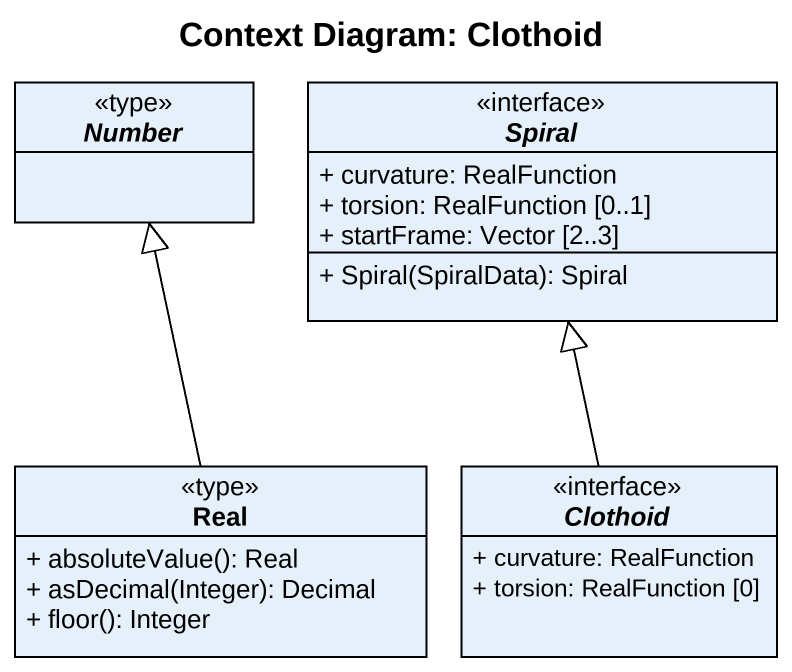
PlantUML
@startuml
title Context Diagram: Clothoid
hide circle
hide empty members
skinparam classAttributeIconSize 0
abstract class Number <<type>>
interface Spiral {
  + curvature: RealFunction
  + torsion: RealFunction [0..1]
  + startFrame: Vector [2..3]
  + Spiral(SpiralData): Spiral
}
class Real <<type>> {
  + absoluteValue(): Real
  + asDecimal(Integer): Decimal
  + floor(): Integer
}
interface Clothoid {
  + curvature: RealFunction
  + torsion: RealFunction [0]
}
Real -up-|> Number
Clothoid -up-|> Spiral
@enduml
